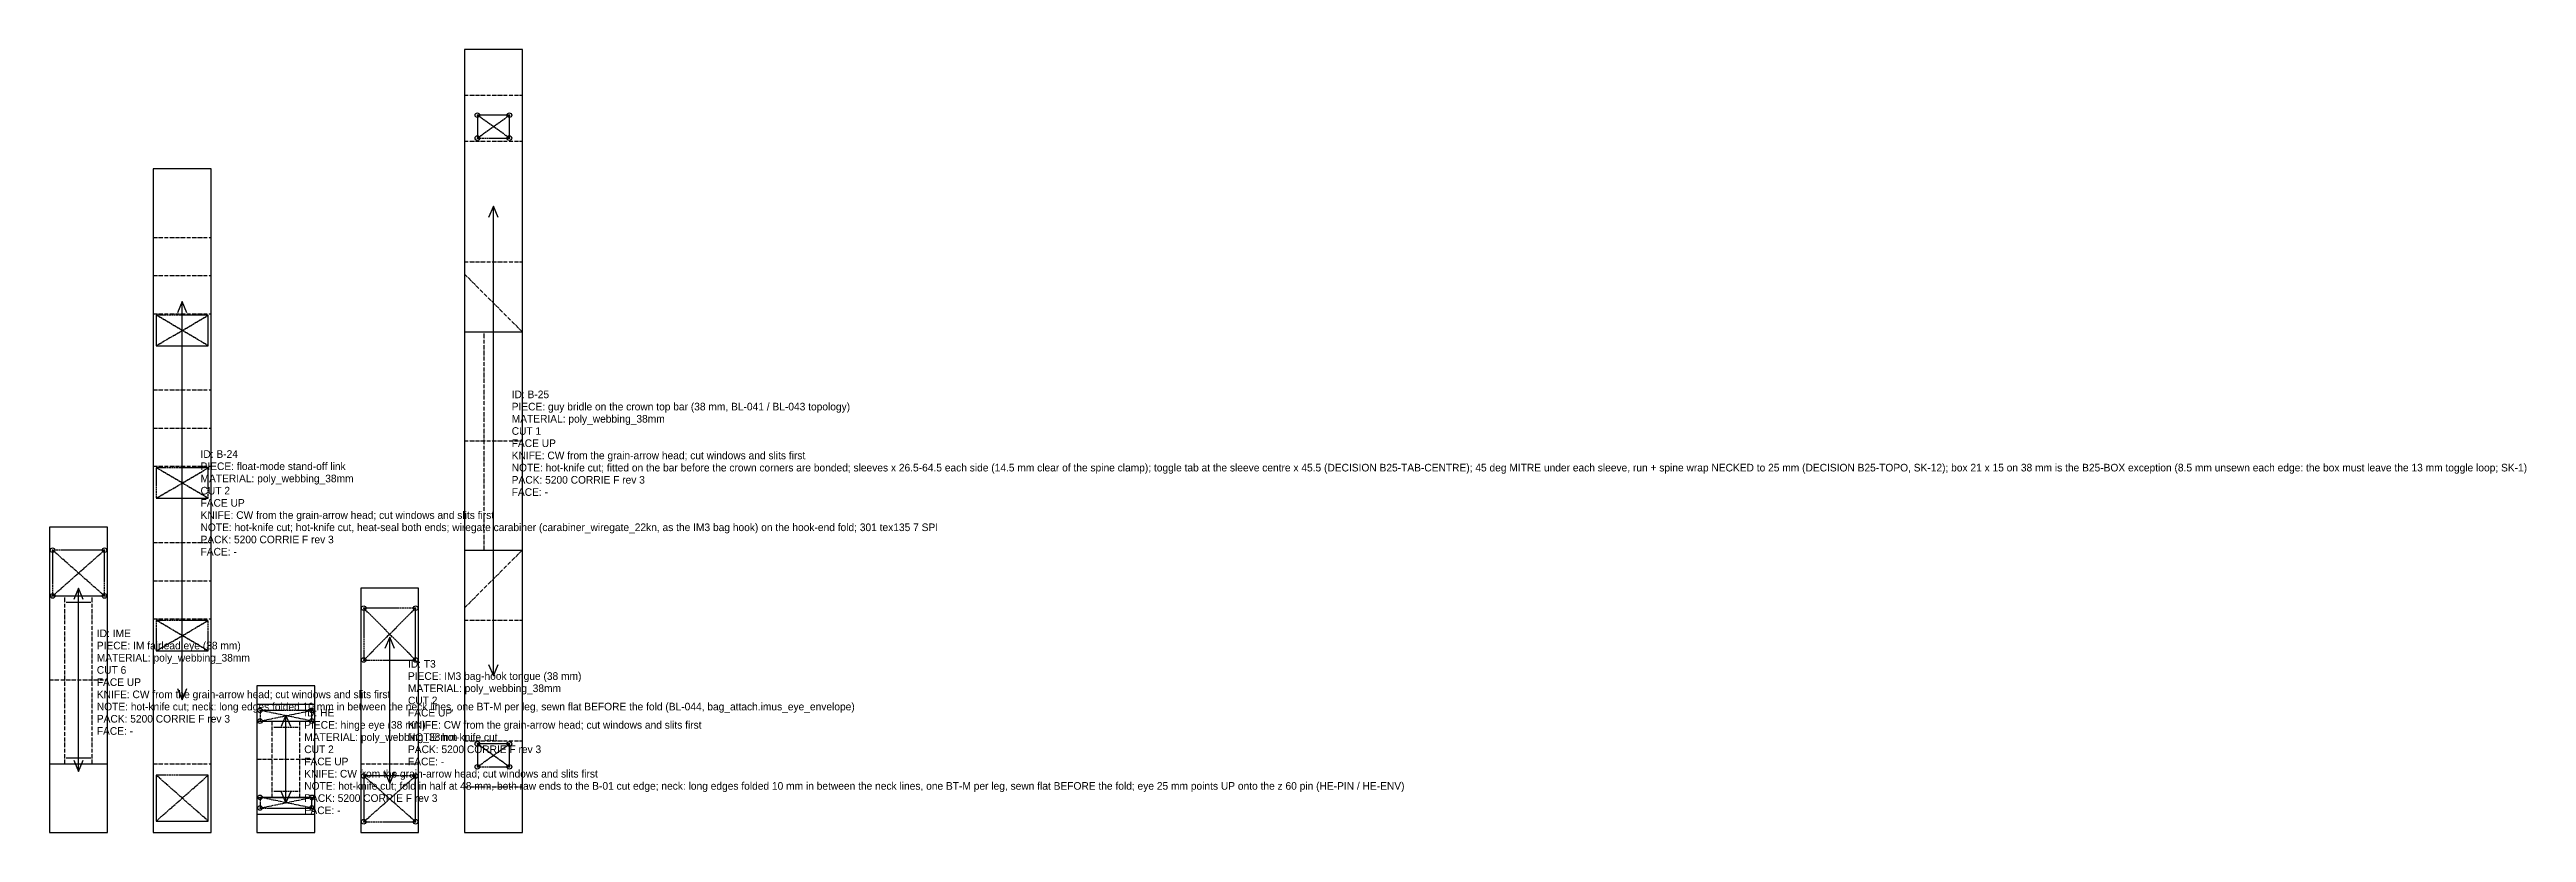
# Model space of a CAD drawing. Header units: millimetres. Extents: x 0 to 1624, y 0 to 513.
import ezdxf

# ---------------------------------------------------------------- set-up
doc = ezdxf.new("R2010")
doc.units = ezdxf.units.MM
doc.linetypes.add('DASHDOT', pattern=[3.556, 2.54, -0.508, 0, -0.508])
doc.linetypes.add('DASHED', pattern=[1.524, 1.27, -0.254])
for name, color, linetype in [('CUT', 7, 'Continuous'), ('DRILL', 4, 'Continuous'), ('GRAIN', 5, 'Continuous'), ('INTERNAL', 6, 'Continuous'), ('SEW', 3, 'Continuous'), ('TEXT', 2, 'Continuous')]:
    doc.layers.add(name, color=color, linetype=linetype)

# ---------------------------------------------------------------- blocks, each defined once
blk = doc.blocks.new('IME_0')
at = {"layer": 'CUT'}
blk.add_lwpolyline([(0, 0), (38, 0), (38, 200), (0, 200)], close=True, dxfattribs=at)
at = {"layer": 'DRILL'}
for centre in [(2, 185), (36, 185), (2, 155), (36, 155)]:
    blk.add_circle(centre, 1.5, dxfattribs=at)
for p in [(2, 185), (36, 185), (2, 155), (36, 155)]:
    blk.add_point(p, dxfattribs=at)
at = {"layer": 'GRAIN'}
for points in [[(22.1, 152.6), (19, 160), (15.9, 152.6)], [(19, 40), (19, 160)], [(15.9, 47.4), (19, 40), (22.1, 47.4)]]:
    blk.add_lwpolyline(points, dxfattribs=at)
at = {"layer": 'INTERNAL', "linetype": 'CONTINUOUS'}
for points in [[(0, 155), (38, 155)], [(0, 45), (38, 45)]]:
    blk.add_lwpolyline(points, dxfattribs=at)
at = {"layer": 'INTERNAL', "linetype": 'DASHDOT'}
for points in [[(10, 45), (10, 155)], [(28, 45), (28, 155)], [(0, 100), (38, 100)]]:
    blk.add_lwpolyline(points, dxfattribs=at)
at = {"layer": 'SEW', "linetype": 'DASHED'}
for points in [[(0, 0), (38, 0), (38, 200), (0, 200)], [(2, 155), (36, 155), (36, 185), (2, 185)]]:
    blk.add_lwpolyline(points, close=True, dxfattribs=at)
for points in [[(2, 155), (36, 185)], [(36, 155), (2, 185)], [(11, 151), (27, 151)], [(11, 49), (27, 49)]]:
    blk.add_lwpolyline(points, dxfattribs=at)
at = {"layer": 'TEXT'}
for s, p in [('ID: IME', (31, 128)), ('PIECE: IM fairlead eye (38 mm)', (31, 120)), ('MATERIAL: poly_webbing_38mm', (31, 112)), ('CUT 6', (31, 104)), ('FACE UP', (31, 96)), ('KNIFE: CW from the grain-arrow head; cut windows and slits first', (31, 88)), ('NOTE: hot-knife cut; neck: long edges folded 10 mm in between the neck lines, one BT-M per leg, sewn flat BEFORE the fold (BL-044, bag_attach.imus_eye_envelope)', (31, 80)), ('PACK: 5200 CORRIE F rev 3', (31, 72)), ('FACE: -', (31, 64))]:
    blk.add_text(s, height=5, dxfattribs=at).set_placement(p)
blk = doc.blocks.new('B-24_1')
at = {"layer": 'CUT'}
blk.add_lwpolyline([(0, 0), (38, 0), (38, 435), (0, 435)], close=True, dxfattribs=at)
at = {"layer": 'GRAIN'}
for points in [[(22.1, 340.6), (19, 348), (15.9, 340.6)], [(19, 87), (19, 348)], [(15.9, 94.4), (19, 87), (22.1, 94.4)]]:
    blk.add_lwpolyline(points, dxfattribs=at)
at = {"layer": 'INTERNAL', "linetype": 'DASHDOT'}
for points in [[(0, 390), (38, 390)], [(0, 365), (38, 365)], [(0, 340), (38, 340)], [(0, 290), (38, 290)], [(0, 265), (38, 265)], [(0, 240), (38, 240)], [(0, 190), (38, 190)], [(0, 165), (38, 165)], [(0, 140), (38, 140)], [(0, 45), (38, 45)]]:
    blk.add_lwpolyline(points, dxfattribs=at)
at = {"layer": 'SEW', "linetype": 'DASHED'}
for points in [[(0, 0), (38, 0), (38, 435), (0, 435)], [(2, 319), (36, 319), (36, 339), (2, 339)], [(2, 219), (36, 219), (36, 239), (2, 239)], [(2, 119), (36, 119), (36, 139), (2, 139)], [(2, 7.5), (36, 7.5), (36, 37.5), (2, 37.5)]]:
    blk.add_lwpolyline(points, close=True, dxfattribs=at)
for points in [[(2, 319), (36, 339)], [(36, 319), (2, 339)], [(2, 219), (36, 239)], [(36, 219), (2, 239)], [(2, 119), (36, 139)], [(36, 119), (2, 139)], [(2, 7.5), (36, 37.5)], [(36, 7.5), (2, 37.5)]]:
    blk.add_lwpolyline(points, dxfattribs=at)
at = {"layer": 'TEXT'}
for s, p in [('ID: B-24', (31, 245.5)), ('PIECE: float-mode stand-off link', (31, 237.5)), ('MATERIAL: poly_webbing_38mm', (31, 229.5)), ('CUT 2', (31, 221.5)), ('FACE UP', (31, 213.5)), ('KNIFE: CW from the grain-arrow head; cut windows and slits first', (31, 205.5)), ('NOTE: hot-knife cut; hot-knife cut, heat-seal both ends; wiregate carabiner (carabiner_wiregate_22kn, as the IM3 bag hook) on the hook-end fold; 301 tex135 7 SPI', (31, 197.5)), ('PACK: 5200 CORRIE F rev 3', (31, 189.5)), ('FACE: -', (31, 181.5))]:
    blk.add_text(s, height=5, dxfattribs=at).set_placement(p)
blk = doc.blocks.new('HE_2')
at = {"layer": 'CUT'}
blk.add_lwpolyline([(0, 0), (38, 0), (38, 96), (0, 96)], close=True, dxfattribs=at)
at = {"layer": 'DRILL'}
for centre in [(2, 80), (36, 80), (2, 73), (36, 73), (2, 23), (2, 16), (36, 23), (36, 16)]:
    blk.add_circle(centre, 1.5, dxfattribs=at)
for p in [(2, 80), (2, 73), (36, 80), (36, 73), (2, 23), (36, 23), (2, 16), (36, 16)]:
    blk.add_point(p, dxfattribs=at)
at = {"layer": 'GRAIN'}
for points in [[(22.1, 69.4), (19, 76.8), (15.9, 69.4)], [(19, 19.2), (19, 76.8)], [(15.9, 26.6), (19, 19.2), (22.1, 26.6)]]:
    blk.add_lwpolyline(points, dxfattribs=at)
at = {"layer": 'INTERNAL', "linetype": 'CONTINUOUS'}
for points in [[(0, 84), (38, 84)], [(0, 73), (38, 73)], [(0, 23), (38, 23)], [(0, 12), (38, 12)]]:
    blk.add_lwpolyline(points, dxfattribs=at)
at = {"layer": 'INTERNAL', "linetype": 'DASHDOT'}
for points in [[(10, 23), (10, 73)], [(28, 23), (28, 73)], [(0, 48), (38, 48)]]:
    blk.add_lwpolyline(points, dxfattribs=at)
at = {"layer": 'SEW', "linetype": 'DASHED'}
for points in [[(0, 0), (38, 0), (38, 96), (0, 96)], [(2, 73), (36, 73), (36, 80), (2, 80)], [(2, 16), (36, 16), (36, 23), (2, 23)]]:
    blk.add_lwpolyline(points, close=True, dxfattribs=at)
for points in [[(2, 73), (36, 80)], [(36, 73), (2, 80)], [(11, 69), (27, 69)], [(2, 16), (36, 23)], [(36, 16), (2, 23)], [(11, 27), (27, 27)]]:
    blk.add_lwpolyline(points, dxfattribs=at)
at = {"layer": 'TEXT'}
for s, p in [('PIECE: hinge eye (38 mm)', (31, 68)), ('MATERIAL: poly_webbing_38mm', (31, 60)), ('ID: HE', (31, 76)), ('CUT 2', (31, 52)), ('FACE UP', (31, 44)), ('KNIFE: CW from the grain-arrow head; cut windows and slits first', (31, 36)), ('NOTE: hot-knife cut; fold in half at 48 mm, both raw ends to the B-01 cut edge; neck: long edges folded 10 mm in between the neck lines, one BT-M per leg, sewn flat BEFORE the fold; eye 25 mm points UP onto the z 60 pin (HE-PIN / HE-ENV)', (31, 28)), ('PACK: 5200 CORRIE F rev 3', (31, 20)), ('FACE: -', (31, 12))]:
    blk.add_text(s, height=5, dxfattribs=at).set_placement(p)
blk = doc.blocks.new('T3_3')
at = {"layer": 'CUT'}
blk.add_lwpolyline([(0, 0), (38, 0), (38, 160), (0, 160)], close=True, dxfattribs=at)
at = {"layer": 'DRILL'}
for centre in [(2, 147), (36, 147), (2, 113), (36, 113), (2, 37), (36, 37), (2, 7), (36, 7)]:
    blk.add_circle(centre, 1.5, dxfattribs=at)
for p in [(2, 147), (36, 147), (2, 113), (36, 113), (2, 37), (36, 37), (2, 7), (36, 7)]:
    blk.add_point(p, dxfattribs=at)
at = {"layer": 'GRAIN'}
for points in [[(22.1, 120.6), (19, 128), (15.9, 120.6)], [(19, 32), (19, 128)], [(15.9, 39.4), (19, 32), (22.1, 39.4)]]:
    blk.add_lwpolyline(points, dxfattribs=at)
at = {"layer": 'INTERNAL', "linetype": 'DASHDOT'}
blk.add_lwpolyline([(0, 45), (38, 45)], dxfattribs=at)
at = {"layer": 'SEW', "linetype": 'DASHED'}
for points in [[(0, 0), (38, 0), (38, 160), (0, 160)], [(2, 113), (36, 113), (36, 147), (2, 147)], [(2, 7), (36, 7), (36, 37), (2, 37)]]:
    blk.add_lwpolyline(points, close=True, dxfattribs=at)
for points in [[(2, 113), (36, 147)], [(36, 113), (2, 147)], [(2, 7), (36, 37)], [(36, 7), (2, 37)]]:
    blk.add_lwpolyline(points, dxfattribs=at)
at = {"layer": 'TEXT'}
for s, p in [('PIECE: IM3 bag-hook tongue (38 mm)', (31, 100)), ('ID: T3', (31, 108)), ('CUT 2', (31, 84)), ('MATERIAL: poly_webbing_38mm', (31, 92)), ('FACE UP', (31, 76)), ('KNIFE: CW from the grain-arrow head; cut windows and slits first', (31, 68)), ('NOTE: hot-knife cut', (31, 60)), ('PACK: 5200 CORRIE F rev 3', (31, 52)), ('FACE: -', (31, 44))]:
    blk.add_text(s, height=5, dxfattribs=at).set_placement(p)
blk = doc.blocks.new('B-25_4')
at = {"layer": 'CUT'}
blk.add_lwpolyline([(0, 0), (38, 0), (38, 513.1), (0, 513.1)], close=True, dxfattribs=at)
at = {"layer": 'DRILL'}
for centre in [(8.5, 470.1), (29.5, 470.1), (8.5, 455.1), (29.5, 455.1), (8.5, 58), (29.5, 58), (8.5, 43), (29.5, 43)]:
    blk.add_circle(centre, 1.5, dxfattribs=at)
for p in [(8.5, 470.1), (8.5, 455.1), (29.5, 470.1), (29.5, 455.1), (8.5, 58), (29.5, 58), (8.5, 43), (29.5, 43)]:
    blk.add_point(p, dxfattribs=at)
at = {"layer": 'GRAIN'}
for points in [[(22.1, 403.1), (19, 410.5), (15.9, 403.1)], [(19, 102.6), (19, 410.5)], [(15.9, 110), (19, 102.6), (22.1, 110)]]:
    blk.add_lwpolyline(points, dxfattribs=at)
at = {"layer": 'INTERNAL', "linetype": 'DASHDOT'}
for points in [[(0, 483.1), (38, 483.1)], [(0, 453.1), (38, 453.1)], [(0, 374), (38, 374)], [(0, 366), (38, 328)], [(13, 185.1), (13, 328)], [(0, 256.6), (38, 256.6)], [(0, 147.1), (38, 185.1)], [(0, 139.1), (38, 139.1)], [(0, 60), (38, 60)], [(0, 30), (38, 30)]]:
    blk.add_lwpolyline(points, dxfattribs=at)
at = {"layer": 'INTERNAL', "linetype": 'CONTINUOUS'}
for points in [[(0, 328), (38, 328)], [(0, 185.1), (38, 185.1)]]:
    blk.add_lwpolyline(points, dxfattribs=at)
at = {"layer": 'SEW', "linetype": 'DASHED'}
for points in [[(0, 0), (38, 0), (38, 513.1), (0, 513.1)], [(8.5, 455.1), (29.5, 455.1), (29.5, 470.1), (8.5, 470.1)], [(8.5, 43), (29.5, 43), (29.5, 58), (8.5, 58)]]:
    blk.add_lwpolyline(points, close=True, dxfattribs=at)
for points in [[(8.5, 455.1), (29.5, 470.1)], [(29.5, 455.1), (8.5, 470.1)], [(8.5, 43), (29.5, 58)], [(29.5, 43), (8.5, 58)]]:
    blk.add_lwpolyline(points, dxfattribs=at)
at = {"layer": 'TEXT'}
for s, p in [('PIECE: guy bridle on the crown top bar (38 mm, BL-041 / BL-043 topology)', (31, 276.6)), ('ID: B-25', (31, 284.6)), ('CUT 1', (31, 260.6)), ('MATERIAL: poly_webbing_38mm', (31, 268.6)), ('FACE UP', (31, 252.6)), ('KNIFE: CW from the grain-arrow head; cut windows and slits first', (31, 244.6)), ('NOTE: hot-knife cut; fitted on the bar before the crown corners are bonded; sleeves x 26.5-64.5 each side (14.5 mm clear of the spine clamp); toggle tab at the sleeve centre x 45.5 (DECISION B25-TAB-CENTRE); 45 deg MITRE under each sleeve, run + spine wrap NECKED to 25 mm (DECISION B25-TOPO, SK-12); box 21 x 15 on 38 mm is the B25-BOX exception (8.5 mm unsewn each edge: the box must leave the 13 mm toggle loop; SK-1)', (31, 236.6)), ('PACK: 5200 CORRIE F rev 3', (31, 228.6)), ('FACE: -', (31, 220.6))]:
    blk.add_text(s, height=5, dxfattribs=at).set_placement(p)

msp = doc.modelspace()

# ---------------------------------------------------------------- block references
at = {"layer": 'CUT'}
for name, p in [('B-25_4', (272, 0)), ('B-24_1', (68, 0)), ('IME_0', (0, 0)), ('T3_3', (204, 0)), ('HE_2', (136, 0))]:
    msp.add_blockref(name, p, dxfattribs=at)

doc.saveas('drawing.dxf')
